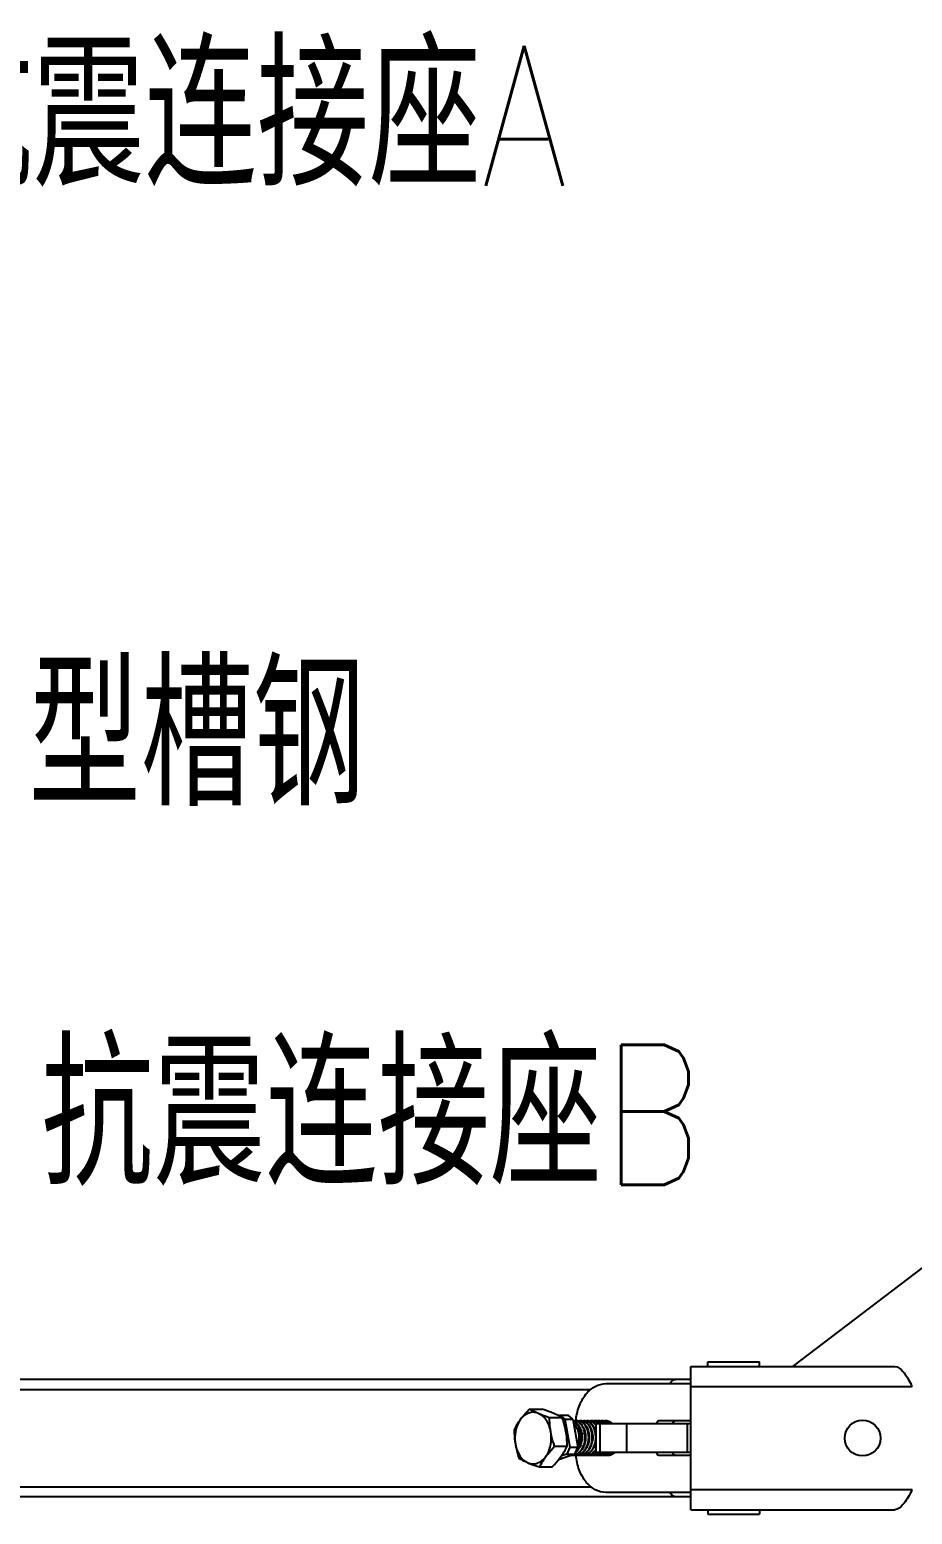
# Model space of a CAD drawing. Extents: x 27938 to 1042331, y -235042 to 1535213.
# Drawn here: x 732118 to 734637, y 744784 to 749021 of the extents above; entities that cross this region are included whole.
import ezdxf

# ---------------------------------------------------------------- set-up
doc = ezdxf.new("R2010")
doc.units = 0
doc.header["$LTSCALE"] = 1000
doc.header["$MEASUREMENT"] = 0
doc.layers.add('W_DIM', color=4, linetype='Continuous')
doc.styles.get("Standard").update_dxf_attribs({"font": 'gbenor.shx', "bigfont": 'gbcbig.shx'})
doc.styles.add('wwp100', font='txt.shx', dxfattribs={"width": 0.7, "height": 400, "bigfont": 'hztxt.shx'})
doc.dimstyles.get("Standard").update_dxf_attribs({"dimtxt": 0.18, "dimasz": 0.18, "dimexe": 0.18, "dimexo": 0.0625, "dimgap": 0.09, "dimtad": 0, "dimtih": 1, "dimtoh": 1, "dimdec": 4, "dimzin": 0, "dimdsep": 46, "dimtxsty": 'Standard', "dimcen": 0.09, "dimadec": 0, "dimazin": 0, "dimtfac": 1, "dimtdec": 4, "dimtofl": 0, "dimtmove": 0, "dimatfit": 3, "dimfxl": 1, "dimtolj": 1, "dimtzin": 0, "dimarcsym": 0})

msp = doc.modelspace()

# ---------------------------------------------------------------- linework, layer by layer
for p, q in [((734004.6, 744796.8), (734004.6, 745205.7)), ((734004.6, 745205.7), (734587, 745205.7)), ((734053.6, 745205.7), (734053.6, 745218.9)), ((734053.6, 745218.9), (734200.8, 745218.9)), ((734200.8, 745205.7), (734200.8, 745218.9)), ((731550.7, 745168.9), (734004.6, 745168.9)), ((731671.6, 745140.3), (733720.1, 745140.3)), ((733762.9, 745156.6), (734004.6, 745156.6)), ((734004.6, 745148.4), (734637.1, 745148.4)), ((733544.1, 745083.7), (733580, 745083.7)), ((733601.8, 745060.2), (733637.7, 745060.2)), ((733627.4, 745065.4), (733631.6, 745066.8)), ((733631.6, 745066.8), (733645.6, 745054.9)), ((733631.6, 745066.8), (733654.7, 745066.8)), ((733645.6, 745054.9), (733659.5, 744975.5)), ((733645.6, 745054.9), (733668.7, 745054.9)), ((733668.7, 745054.9), (733654.7, 745066.8)), ((733668.7, 745054.9), (733682.6, 744975.5)), ((733702.5, 745014.4), (733694, 745012.3)), ((733733.6, 745042.1), (733733.6, 744960.4)), ((734004.6, 745042.1), (733733.6, 745042.1)), ((733745.6, 745042.1), (733745.6, 744960.4)), ((733821.2, 745042.1), (733821.2, 744960.4)), ((734004.6, 745050.3), (733913.3, 745050.3)), ((733994.6, 745042.1), (733994.6, 744960.4)), ((733616.3, 744977.7), (733652.1, 744977.7)), ((733659.5, 744975.5), (733651, 744955.7)), ((733659.5, 744975.5), (733682.6, 744975.5)), ((733674.1, 744955.7), (733682.6, 744975.5)), ((733674.1, 744955.7), (733627.3, 744939.3)), ((733651, 744955.7), (733635.7, 744950.4)), ((733651, 744955.7), (733674.1, 744955.7)), ((734004.6, 744960.4), (733733.6, 744960.4)), ((733913.3, 744952.2), (734004.6, 744952.2)), ((733573, 744918.7), (733608.8, 744918.7)), ((731671.6, 744862.2), (733720.1, 744862.2)), ((734004.6, 744845.9), (733762.9, 744845.9)), ((734004.6, 744854), (734637.1, 744854)), ((734004.6, 744833.6), (731550.7, 744833.6)), ((734004.6, 744796.8), (734587, 744796.8)), ((734053.6, 744796.8), (734053.6, 744783.6)), ((734200.8, 744796.8), (734200.8, 744783.6)), ((734053.6, 744783.6), (734200.8, 744783.6))]:
    msp.add_line(p, q)
msp.add_circle((734495.2, 745001.2), 51.1)
for centre, radius, start, end in [((734349.7, 744995.6), 325.5, 27.9978, 29.2622), ((733671.2, 745028), 22.3, 86.7845, 94.2112), ((733681.3, 745027.7), 22.6, 90.0498, 101.0645), ((733681.3, 745028), 22.3, 86.7743, 90.0077), ((733691.4, 745027.7), 22.6, 90.0384, 101.0179), ((733691.4, 745028), 22.3, 86.7856, 89.9966), ((733628.6, 745003.8), 65.9, 7.4386, 9.2614), ((733640.9, 745004), 53.8, 10.5055, 11.18), ((733640.4, 745003.9), 54.3, 8.9052, 10.5042), ((733701.5, 745027.7), 22.6, 90.049, 100.9954), ((733701.5, 745028), 22.3, 86.7801, 90.0075), ((733711.7, 745027.7), 22.6, 90.0437, 101.062), ((733711.6, 745028), 22.3, 86.7795, 90.0015), ((733660.3, 745003.9), 54.6, 9.0333, 9.9567), ((733721.8, 745027.7), 22.6, 90.0437, 101.0051), ((733721.8, 745028), 22.3, 86.7867, 90.0021), ((733670.7, 745003.9), 54.3, 8.9818, 11.0323), ((733731.9, 745027.7), 22.6, 90.0497, 101.0016), ((733706.7, 745017.5), 34.7, 42.2645, 48.752), ((733731.9, 745028), 22.3, 86.7769, 90.0081), ((733704.4, 745015.4), 37.8, 39.2284, 42.3075), ((733742, 745027.7), 22.6, 90.0405, 101.0531), ((733717.5, 745018.2), 33.7, 45.4702, 48.7951), ((733742, 745028), 22.3, 86.785, 89.9983), ((733752.1, 745027.7), 22.6, 90.049, 100.9977), ((733727.6, 745018.3), 33.7, 45.4659, 48.8093), ((733752.1, 745028), 22.3, 86.7894, 90.0075), ((733762.3, 745027.7), 22.6, 90.0526, 101.0446), ((733737.8, 745018.3), 33.7, 45.4871, 48.7938), ((733762.2, 745028), 22.3, 86.7735, 90.0108), ((733747.9, 745018.2), 33.7, 45.4665, 48.8015), ((733656.9, 745003.5), 58.1, 352.211, 352.5185), ((733666, 744979.2), 27.1, 266.5315, 270.0065), ((733666, 744979.2), 27, 270.0081, 272.8567), ((733666, 744979.2), 27, 272.8574, 275.2194), ((733676.2, 744979.3), 27.1, 260.1078, 269.9722), ((733665.5, 744981.4), 29.3, 288.4202, 290.7394), ((733667, 744980.7), 28.6, 285.8298, 288.459), ((733676.2, 744979), 26.9, 269.9973, 272.6949), ((733686.4, 744979.3), 27.1, 260.0711, 269.9827), ((733675.7, 744981.2), 29.1, 288.4602, 290.6746), ((733677.2, 744980.7), 28.6, 285.9611, 288.4587), ((733686.3, 744979), 26.9, 270.008, 272.693), ((733686.3, 744979.1), 26.9, 272.6938, 275.2451), ((733696.5, 744979.3), 27.1, 260.1504, 269.9814), ((733685.8, 744981.2), 29.1, 288.4602, 290.6754), ((733687.3, 744980.7), 28.6, 285.9619, 288.4587), ((733696.5, 744979), 26.9, 270.0063, 272.6857), ((733706.6, 744979.2), 27.1, 260.395, 269.9755), ((733696, 744981.2), 29.1, 288.4602, 290.6741), ((733697.4, 744980.7), 28.6, 285.9641, 288.119), ((733697.3, 744980.9), 28.8, 288.117, 288.456), ((733706.6, 744979), 26.9, 270.0004, 272.6959), ((733716.7, 744979.3), 27.1, 260.0747, 269.9827), ((733706.1, 744981.2), 29.1, 288.4603, 290.6749), ((733707.5, 744980.7), 28.6, 285.9612, 288.4587), ((733716.7, 744979), 26.9, 270.008, 272.6878), ((733716.7, 744979.1), 26.9, 272.6886, 275.2518), ((733726.8, 744979.3), 27.1, 260.141, 269.976), ((733716.2, 744981.2), 29.1, 288.4602, 290.6747), ((733717.6, 744980.7), 28.6, 285.9616, 288.4587), ((733726.8, 744979), 26.9, 270.0011, 272.692), ((733737, 744979.3), 27.1, 260.0816, 269.9797), ((733712, 744988.2), 37.3, 307.6353, 311.5837), ((733726.3, 744981.2), 29.1, 288.4602, 290.6743), ((733727.7, 744980.7), 28.6, 285.9612, 288.4587), ((733736.9, 744979), 26.9, 270.005, 272.6978), ((733736.9, 744979.1), 26.9, 272.6985, 275.2581), ((733747.1, 744979.3), 27.1, 260.1633, 269.9862), ((733736.4, 744981.2), 29.1, 288.4603, 290.6751), ((733737.9, 744980.7), 28.6, 285.9624, 288.4588), ((733721.7, 744988.7), 37.9, 309.969, 311.5624), ((733723.3, 744988.4), 37.5, 308.3867, 311.6033), ((733747.1, 744979), 26.9, 270.011, 272.6839), ((733757.2, 744979.3), 27.1, 260.1241, 269.9724), ((733746.6, 744981.2), 29.1, 288.4602, 290.6742), ((733748, 744980.7), 28.6, 285.9615, 288.4587), ((733757.2, 744979), 26.9, 269.9975, 272.695), ((733767.3, 744979.3), 27.1, 260.0725, 269.9827), ((733756.7, 744981.2), 29.1, 288.4602, 290.6744), ((733758.1, 744980.7), 28.6, 285.9611, 288.4587), ((733767.3, 744979), 26.9, 270.008, 272.6973), ((733767.3, 744979.1), 26.9, 272.6981, 275.2477), ((733766.8, 744981.2), 29.1, 288.4603, 290.6754), ((733768.2, 744980.7), 28.6, 285.9619, 288.4588), ((733762, 744989), 38.3, 311.2696, 311.5925), ((733763.5, 744988.7), 37.9, 309.7045, 311.528), ((734349.7, 745006.9), 325.5, 330.7378, 332.0022)]:
    msp.add_arc(centre, radius, start, end)
for points, knots in [([(734587, 745205.7), (734596.2, 745205.7), (734610, 745193.1), (734622.6, 745174.1), (734629.9, 745161.4), (734633.7, 745154.7)], [0, 0, 0, 0, 0.388881, 0.673899, 1, 1, 1, 1]), ([(733676.9, 745049.8), (733678.2, 745064), (733684.2, 745091.2), (733703, 745126.2), (733730, 745150.5), (733752.4, 745156.6), (733762.9, 745156.6)], [0, 0, 0, 0, 0.288185, 0.553327, 0.788006, 1, 1, 1, 1]), ([(733945.9, 745156.7), (733947.6, 745160.1), (733951.9, 745166.1), (733959.1, 745168.9), (733962.4, 745168.9)], [0, 0, 0, 0, 0.538137, 1, 1, 1, 1]), ([(733518.7, 745054.3), (733516.9, 745051.8), (733510.3, 745042.4), (733504.6, 745032.4), (733500.8, 745024.8)], [0, 0, 0, 0, 0.263099, 1, 1, 1, 1]), ([(733518.7, 745054.3), (733515.3, 745049.6), (733503.4, 745028.1), (733501, 745002), (733504.3, 744983.6)], [0, 0, 0, 0, 0.235366, 1, 1, 1, 1]), ([(733518.7, 745054.3), (733520.5, 745056.8), (733528.5, 745067.1), (733537.2, 745076.7), (733544.1, 745083.7)], [0, 0, 0, 0, 0.240981, 1, 1, 1, 1]), ([(733569.2, 745071.9), (733565, 745073.7), (733555.8, 745075.7), (733541.7, 745073.4), (733528.8, 745066), (733521.8, 745058.5), (733518.7, 745054.3)], [0, 0, 0, 0, 0.238229, 0.47528, 0.726056, 1, 1, 1, 1]), ([(733569.2, 745071.9), (733566.9, 745072.9), (733558.3, 745076.5), (733550, 745080.6), (733544.1, 745083.7)], [0, 0, 0, 0, 0.275005, 1, 1, 1, 1]), ([(733605.3, 745018.9), (733604.2, 745025), (733601.1, 745036.7), (733593.1, 745052.2), (733582.5, 745064.5), (733573.7, 745070.1), (733569.2, 745071.9)], [0, 0, 0, 0, 0.27851, 0.540172, 0.780428, 1, 1, 1, 1]), ([(733569.2, 745071.9), (733571.7, 745070.9), (733582.5, 745066.7), (733593.4, 745062.9), (733601.8, 745060.2)], [0, 0, 0, 0, 0.233658, 1, 1, 1, 1]), ([(733612.6, 745071.9), (733610.1, 745073), (733599.3, 745077.2), (733588.4, 745081), (733580, 745083.7)], [0, 0, 0, 0, 0.233658, 1, 1, 1, 1]), ([(733605.3, 745018.9), (733604.7, 745022.4), (733602.6, 745036), (733601.9, 745049.9), (733601.8, 745060.2)], [0, 0, 0, 0, 0.254083, 1, 1, 1, 1]), ([(733637.7, 745060.2), (733635.9, 745061.1), (733627.7, 745065.4), (733619.2, 745069.2), (733612.6, 745071.9)], [0, 0, 0, 0, 0.226572, 1, 1, 1, 1]), ([(733648.7, 745018.9), (733648.1, 745022.4), (733645.3, 745036.4), (733641.2, 745050), (733637.7, 745060.2)], [0, 0, 0, 0, 0.248499, 1, 1, 1, 1]), ([(733500.8, 745024.8), (733500.8, 745021.4), (733501.1, 745007.6), (733502.5, 744993.8), (733504.3, 744983.6)], [0, 0, 0, 0, 0.246121, 1, 1, 1, 1]), ([(733590.9, 744948.2), (733594.3, 744952.8), (733606.2, 744974.3), (733608.5, 745000.5), (733605.3, 745018.9)], [0, 0, 0, 0, 0.235366, 1, 1, 1, 1]), ([(733616.3, 744977.7), (733615.1, 744981), (733610.6, 744994.6), (733607.1, 745008.4), (733605.3, 745018.9)], [0, 0, 0, 0, 0.251163, 1, 1, 1, 1]), ([(733652.1, 744977.7), (733652.1, 744981.1), (733651.8, 744994.9), (733650.5, 745008.7), (733648.7, 745018.9)], [0, 0, 0, 0, 0.246121, 1, 1, 1, 1]), ([(733669.8, 745049), (733670.6, 745048.8), (733673.9, 745047.4), (733676.9, 745045.4), (733679, 745043.6)], [0, 0, 0, 0, 0.241445, 1, 1, 1, 1]), ([(733677.5, 744963.2), (733683, 744969.1), (733689.1, 744980.8), (733692.2, 744997.5), (733692.2, 745010.6), (733689.8, 745023.1), (733684, 745036.9), (733676.1, 745045.4), (733669.9, 745048.2)], [0, 0, 0, 0, 0.255096, 0.39268, 0.530602, 0.663916, 0.788307, 1, 1, 1, 1]), ([(733671, 745042.4), (733678.4, 745035.3), (733685.1, 745019.2), (733686, 744997.5), (733683.7, 744986), (733681.7, 744980.6)], [0, 0, 0, 0, 0.470214, 0.736055, 1, 1, 1, 1]), ([(733672.4, 745050.3), (733675.4, 745050.3), (733681.5, 745049), (733686.7, 745045.7), (733689.1, 745043.6)], [0, 0, 0, 0, 0.482589, 1, 1, 1, 1]), ([(733702.5, 745014.4), (733701.7, 745019.2), (733699.2, 745028.2), (733692.4, 745039.8), (733683.3, 745047.8), (733675.9, 745050.1), (733672.4, 745050.3)], [0, 0, 0, 0, 0.290521, 0.554658, 0.788516, 1, 1, 1, 1]), ([(733693.9, 745012.3), (733695.3, 745002.2), (733693.6, 744982.2), (733682.9, 744964.5), (733675.6, 744958.9)], [0, 0, 0, 0, 0.526254, 1, 1, 1, 1]), ([(733675.9, 744954), (733680.7, 744955.8), (733689.9, 744962.4), (733699.1, 744977.3), (733703.8, 744995.3), (733703.5, 745008.1), (733702.5, 745014.4)], [0, 0, 0, 0, 0.217951, 0.46337, 0.729831, 1, 1, 1, 1]), ([(733703.7, 745014.7), (733704.8, 745008.3), (733705, 744995.2), (733700.2, 744976.8), (733690.6, 744961.7), (733681, 744955.3), (733676.1, 744953.6)], [0, 0, 0, 0, 0.271171, 0.538307, 0.783282, 1, 1, 1, 1]), ([(733679, 745043.6), (733680.9, 745041.9), (733688.3, 745033.7), (733692.3, 745022.8), (733693.6, 745014.4)], [0, 0, 0, 0, 0.227377, 1, 1, 1, 1]), ([(733680.6, 745028.2), (733682.5, 745024.7), (733688.2, 745009.1), (733686.9, 744991), (733682, 744979.4)], [0, 0, 0, 0, 0.239303, 1, 1, 1, 1]), ([(733682.5, 745050.3), (733685.5, 745050.3), (733691.6, 745049), (733696.8, 745045.7), (733699.2, 745043.6)], [0, 0, 0, 0, 0.482586, 1, 1, 1, 1]), ([(733686, 744954), (733690.3, 744955.6), (733698.6, 744961.2), (733707.5, 744974), (733712.8, 744989.8), (733714.1, 745006.8), (733711.3, 745023.3), (733704.7, 745037.2), (733694.9, 745047.1), (733686.5, 745050), (733682.5, 745050.3)], [0, 0, 0, 0, 0.11422, 0.241557, 0.38018, 0.523371, 0.662464, 0.789655, 0.901082, 1, 1, 1, 1]), ([(733699.2, 745043.6), (733705.4, 745038.2), (733712, 745026.1), (733715.1, 745008.6), (733714.6, 744994.2), (733711.3, 744980.4), (733705.2, 744968.3), (733696.9, 744958.9), (733689.8, 744954.8), (733686.2, 744953.6)], [0, 0, 0, 0, 0.234995, 0.369193, 0.507415, 0.643708, 0.772808, 0.891506, 1, 1, 1, 1]), ([(733689.1, 745043.6), (733691, 745041.9), (733698.4, 745033.8), (733702.3, 745023), (733703.7, 745014.7)], [0, 0, 0, 0, 0.22749, 1, 1, 1, 1]), ([(733692.7, 745050.3), (733695.6, 745050.3), (733701.7, 745049), (733707, 745045.7), (733709.3, 745043.6)], [0, 0, 0, 0, 0.482586, 1, 1, 1, 1]), ([(733696.1, 744954), (733700.4, 744955.6), (733708.7, 744961.2), (733717.6, 744974), (733723, 744989.8), (733724.2, 745006.8), (733721.4, 745023.3), (733714.8, 745037.2), (733705, 745047.1), (733696.6, 745050), (733692.7, 745050.3)], [0, 0, 0, 0, 0.114222, 0.241564, 0.380183, 0.523375, 0.662466, 0.789658, 0.901085, 1, 1, 1, 1]), ([(733694, 745012.3), (733694.3, 745010.5), (733695.1, 745003.2), (733694.5, 744995.8), (733693.2, 744990.4)], [0, 0, 0, 0, 0.247915, 1, 1, 1, 1]), ([(733709.3, 745043.6), (733715.5, 745038.2), (733722.1, 745026.1), (733725.2, 745008.6), (733724.8, 744994.2), (733721.4, 744980.4), (733715.3, 744968.3), (733707, 744958.9), (733699.9, 744954.8), (733696.3, 744953.6)], [0, 0, 0, 0, 0.235001, 0.369196, 0.507414, 0.643709, 0.772807, 0.891505, 1, 1, 1, 1]), ([(733702.8, 745050.3), (733705.7, 745050.3), (733711.9, 745049), (733717.1, 745045.7), (733719.5, 745043.6)], [0, 0, 0, 0, 0.482588, 1, 1, 1, 1]), ([(733733.7, 745005.8), (733733.5, 745011.5), (733731.8, 745022.4), (733725.2, 745036.8), (733715.4, 745047), (733706.8, 745050), (733702.8, 745050.3)], [0, 0, 0, 0, 0.291873, 0.559175, 0.79302, 1, 1, 1, 1]), ([(733703.6, 745015.5), (733704, 745013.4), (733705.3, 745005), (733704.7, 744996.3), (733703.2, 744990)], [0, 0, 0, 0, 0.246468, 1, 1, 1, 1]), ([(733712.9, 745050.3), (733715.8, 745050.3), (733722, 745049), (733727.2, 745045.7), (733729.6, 745043.6)], [0, 0, 0, 0, 0.482585, 1, 1, 1, 1]), ([(733733.7, 745037.6), (733731.1, 745041.2), (733725.1, 745047.2), (733716.8, 745050), (733712.9, 745050.3)], [0, 0, 0, 0, 0.52908, 1, 1, 1, 1]), ([(733714.3, 745012.5), (733714.5, 745011.1), (733715.1, 745005.6), (733715, 745000), (733714.5, 744995.9)], [0, 0, 0, 0, 0.247252, 1, 1, 1, 1]), ([(733719.5, 745043.6), (733721.2, 745042), (733728.3, 745034.4), (733732.2, 745024.2), (733733.8, 745016.4)], [0, 0, 0, 0, 0.228177, 1, 1, 1, 1]), ([(733723, 745050.3), (733726, 745050.3), (733732.1, 745049), (733737.3, 745045.7), (733739.7, 745043.6)], [0, 0, 0, 0, 0.482586, 1, 1, 1, 1]), ([(733739.9, 745042.3), (733737.5, 745044.6), (733732.3, 745048.4), (733726, 745050.1), (733723, 745050.3)], [0, 0, 0, 0, 0.520001, 1, 1, 1, 1]), ([(733724.4, 745012.4), (733724.7, 745010.7), (733725.4, 745003.6), (733724.9, 744996.3), (733723.7, 744991.1)], [0, 0, 0, 0, 0.247797, 1, 1, 1, 1]), ([(733733.1, 745050.3), (733736.1, 745050.3), (733742.2, 745049), (733747.4, 745045.7), (733749.8, 745043.6)], [0, 0, 0, 0, 0.482587, 1, 1, 1, 1]), ([(733750, 745042.2), (733747.6, 745044.6), (733742.5, 745048.4), (733736.2, 745050.1), (733733.1, 745050.3)], [0, 0, 0, 0, 0.520002, 1, 1, 1, 1]), ([(733743.3, 745050.3), (733746.2, 745050.3), (733752.3, 745049), (733757.6, 745045.7), (733759.9, 745043.6)], [0, 0, 0, 0, 0.482583, 1, 1, 1, 1]), ([(733760.1, 745042.2), (733757.8, 745044.6), (733752.6, 745048.4), (733746.3, 745050.1), (733743.3, 745050.3)], [0, 0, 0, 0, 0.52002, 1, 1, 1, 1]), ([(733753.4, 745050.3), (733756.3, 745050.3), (733762.5, 745049), (733767.7, 745045.7), (733770.1, 745043.6)], [0, 0, 0, 0, 0.482588, 1, 1, 1, 1]), ([(733770.2, 745042.3), (733767.9, 745044.6), (733762.7, 745048.4), (733756.4, 745050.1), (733753.4, 745050.3)], [0, 0, 0, 0, 0.519993, 1, 1, 1, 1]), ([(733763.5, 745050.3), (733766.7, 745050.3), (733773.5, 745048.8), (733779.1, 745044.7), (733781.6, 745042.2)], [0, 0, 0, 0, 0.479607, 1, 1, 1, 1]), ([(733780.3, 745042.2), (733778, 745044.6), (733772.8, 745048.4), (733766.5, 745050.1), (733763.5, 745050.3)], [0, 0, 0, 0, 0.520009, 1, 1, 1, 1]), ([(733913.3, 745050.3), (733911.7, 745050.3), (733908.3, 745047.9), (733907.5, 745044.1), (733907.5, 745042.1)], [0, 0, 0, 0, 0.440239, 1, 1, 1, 1]), ([(733953.8, 745042.1), (733953.8, 745044.1), (733954.5, 745047.9), (733958, 745050.3), (733959.5, 745050.3)], [0, 0, 0, 0, 0.559761, 1, 1, 1, 1]), ([(733504.3, 744983.6), (733504.9, 744980.1), (733507.7, 744966.1), (733511.7, 744952.4), (733515.2, 744942.3)], [0, 0, 0, 0, 0.248499, 1, 1, 1, 1]), ([(733504.3, 744983.6), (733505.3, 744977.5), (733508.5, 744965.8), (733516.4, 744950.2), (733527, 744938), (733535.8, 744932.4), (733540.3, 744930.5)], [0, 0, 0, 0, 0.27851, 0.540172, 0.780428, 1, 1, 1, 1]), ([(733590.9, 744948.2), (733592.7, 744950.7), (733600.6, 744961), (733609.4, 744970.6), (733616.3, 744977.7)], [0, 0, 0, 0, 0.240981, 1, 1, 1, 1]), ([(733634.2, 744948.2), (733636, 744950.6), (733642.6, 744960), (733648.3, 744970.1), (733652.1, 744977.7)], [0, 0, 0, 0, 0.263099, 1, 1, 1, 1]), ([(733706.2, 744954), (733710.3, 744955.5), (733718.1, 744960.6), (733726.8, 744972.3), (733732.3, 744986.8), (733733.7, 744997.4), (733733.7, 745002.8)], [0, 0, 0, 0, 0.218898, 0.461373, 0.725247, 1, 1, 1, 1]), ([(733733.7, 744990.5), (733732.9, 744986.1), (733730.5, 744977.8), (733724.4, 744966.9), (733716.4, 744958.4), (733709.8, 744954.7), (733706.4, 744953.6)], [0, 0, 0, 0, 0.276521, 0.537648, 0.778453, 1, 1, 1, 1]), ([(733716.4, 744954), (733719.8, 744955.3), (733726.4, 744959.3), (733731.5, 744965.1), (733733.7, 744968.4)], [0, 0, 0, 0, 0.478395, 1, 1, 1, 1]), ([(733733.7, 744966.6), (733731.4, 744963.6), (733726.3, 744958.3), (733719.9, 744954.7), (733716.6, 744953.6)], [0, 0, 0, 0, 0.520421, 1, 1, 1, 1]), ([(733540.3, 744930.5), (733538, 744931.5), (733529.5, 744935.1), (733521.1, 744939.1), (733515.2, 744942.3)], [0, 0, 0, 0, 0.275005, 1, 1, 1, 1]), ([(733540.3, 744930.5), (733544.6, 744928.8), (733553.7, 744926.8), (733567.8, 744929.1), (733580.8, 744936.5), (733587.7, 744944), (733590.9, 744948.2)], [0, 0, 0, 0, 0.238229, 0.47528, 0.726056, 1, 1, 1, 1]), ([(733540.3, 744930.5), (733542.8, 744929.5), (733553.6, 744925.3), (733564.5, 744921.5), (733573, 744918.7)], [0, 0, 0, 0, 0.233658, 1, 1, 1, 1]), ([(733590.9, 744948.2), (733589.1, 744945.8), (733582.5, 744936.3), (733576.7, 744926.3), (733573, 744918.7)], [0, 0, 0, 0, 0.263099, 1, 1, 1, 1]), ([(733608.8, 744918.7), (733611.1, 744921.1), (733620.1, 744930.5), (733628.5, 744940.4), (733634.2, 744948.2)], [0, 0, 0, 0, 0.257895, 1, 1, 1, 1]), ([(733762.9, 744845.9), (733752.4, 744845.9), (733730.1, 744852), (733703.2, 744876.1), (733684.3, 744910.9), (733678.3, 744938), (733677, 744952.2)], [0, 0, 0, 0, 0.212085, 0.446759, 0.711828, 1, 1, 1, 1]), ([(733726.5, 744954), (733727.2, 744954.3), (733730.2, 744955.5), (733732.9, 744957.2), (733734.8, 744958.7)], [0, 0, 0, 0, 0.244171, 1, 1, 1, 1]), ([(733738.1, 744960.3), (733737.2, 744959.6), (733733.8, 744956.8), (733729.8, 744954.6), (733726.7, 744953.6)], [0, 0, 0, 0, 0.259878, 1, 1, 1, 1]), ([(733736.6, 744954), (733737.4, 744954.3), (733740.8, 744955.8), (733744, 744957.8), (733746.1, 744959.6)], [0, 0, 0, 0, 0.243219, 1, 1, 1, 1]), ([(733746.6, 744959), (733745.8, 744958.4), (733742.8, 744956.2), (733739.4, 744954.5), (733736.8, 744953.6)], [0, 0, 0, 0, 0.258068, 1, 1, 1, 1]), ([(733746.7, 744954), (733747.6, 744954.3), (733751.4, 744956), (733754.7, 744958.3), (733757, 744960.3)], [0, 0, 0, 0, 0.242544, 1, 1, 1, 1]), ([(733758.3, 744960.3), (733757.4, 744959.6), (733754, 744956.8), (733750, 744954.6), (733746.9, 744953.6)], [0, 0, 0, 0, 0.259876, 1, 1, 1, 1]), ([(733756.8, 744954), (733757.8, 744954.3), (733761.5, 744955.9), (733764.9, 744958.3), (733767.1, 744960.3)], [0, 0, 0, 0, 0.242552, 1, 1, 1, 1]), ([(733768.4, 744960.3), (733767.6, 744959.6), (733764.1, 744956.8), (733760.1, 744954.6), (733757, 744953.6)], [0, 0, 0, 0, 0.25988, 1, 1, 1, 1]), ([(733767, 744954), (733767.9, 744954.3), (733771.6, 744955.9), (733775, 744958.3), (733777.3, 744960.3)], [0, 0, 0, 0, 0.242549, 1, 1, 1, 1]), ([(733778.5, 744960.3), (733777.7, 744959.5), (733774.2, 744956.8), (733770.3, 744954.6), (733767.2, 744953.6)], [0, 0, 0, 0, 0.25985, 1, 1, 1, 1]), ([(733777.1, 744954), (733778, 744954.3), (733781.6, 744955.9), (733785, 744958.2), (733787.2, 744960.2)], [0, 0, 0, 0, 0.242679, 1, 1, 1, 1]), ([(733787.7, 744959.5), (733786.9, 744958.9), (733783.7, 744956.4), (733780.1, 744954.5), (733777.3, 744953.6)], [0, 0, 0, 0, 0.25881, 1, 1, 1, 1]), ([(733907.5, 744960.4), (733907.5, 744958.3), (733908.3, 744954.6), (733911.7, 744952.2), (733913.3, 744952.2)], [0, 0, 0, 0, 0.559761, 1, 1, 1, 1]), ([(733959.5, 744952.2), (733958, 744952.2), (733954.5, 744954.6), (733953.8, 744958.3), (733953.8, 744960.4)], [0, 0, 0, 0, 0.440239, 1, 1, 1, 1]), ([(733962.4, 744833.6), (733959.1, 744833.6), (733951.9, 744836.3), (733947.6, 744842.3), (733945.9, 744845.8)], [0, 0, 0, 0, 0.461863, 1, 1, 1, 1]), ([(734633.7, 744847.7), (734629.9, 744841), (734622.6, 744828.4), (734610, 744809.4), (734596.2, 744796.8), (734587, 744796.8)], [0, 0, 0, 0, 0.326101, 0.611119, 1, 1, 1, 1])]:
    msp.add_open_spline(points, degree=3, knots=knots)
for points in [[(733674.8, 744953.2), (733672.4, 744952.5), (733669.9, 744952.2), (733667.4, 744952.2)], [(733668.5, 744952.3), (733670.6, 744952.5), (733672.7, 744952.9), (733674.8, 744953.6)], [(733677.5, 744952.2), (733680, 744952.3), (733682.5, 744952.8), (733684.9, 744953.6)], [(733685, 744953.2), (733682.6, 744952.5), (733680, 744952.2), (733677.5, 744952.2)], [(733695.1, 744953.2), (733692.7, 744952.5), (733690.1, 744952.2), (733687.6, 744952.2)], [(733688.8, 744952.3), (733690.9, 744952.5), (733693, 744952.9), (733695.1, 744953.6)], [(733697.7, 744952.2), (733700.3, 744952.3), (733702.8, 744952.8), (733705.2, 744953.6)], [(733705.3, 744953.2), (733702.8, 744952.5), (733700.3, 744952.2), (733697.7, 744952.2)], [(733707.8, 744952.2), (733710.4, 744952.3), (733712.9, 744952.8), (733715.3, 744953.6)], [(733715.4, 744953.2), (733712.9, 744952.5), (733710.4, 744952.2), (733707.9, 744952.2)], [(733725.5, 744953.2), (733723.1, 744952.5), (733720.5, 744952.2), (733718, 744952.2)], [(733719.2, 744952.3), (733721.3, 744952.5), (733723.4, 744952.9), (733725.4, 744953.6)], [(733728.1, 744952.2), (733730.6, 744952.3), (733733.1, 744952.8), (733735.5, 744953.6)], [(733735.6, 744953.2), (733733.2, 744952.5), (733730.6, 744952.2), (733728.1, 744952.2)], [(733745.7, 744953.2), (733743.3, 744952.5), (733740.7, 744952.2), (733738.2, 744952.2)], [(733739.4, 744952.3), (733741.5, 744952.5), (733743.6, 744952.9), (733745.7, 744953.6)], [(733748.3, 744952.2), (733750.8, 744952.3), (733753.4, 744952.8), (733755.8, 744953.6)], [(733755.9, 744953.2), (733753.4, 744952.5), (733750.9, 744952.2), (733748.3, 744952.2)], [(733758.4, 744952.2), (733761, 744952.3), (733763.5, 744952.8), (733765.9, 744953.6)], [(733766, 744953.2), (733763.5, 744952.5), (733761, 744952.2), (733758.4, 744952.2)], [(733776.1, 744953.2), (733773.7, 744952.5), (733771.1, 744952.2), (733768.6, 744952.2)], [(733769.8, 744952.3), (733771.9, 744952.5), (733774, 744952.9), (733776, 744953.6)]]:
    msp.add_open_spline(points, degree=3)

# ---------------------------------------------------------------- texts
at = {"layer": 'W_DIM', "color": 7, "style": 'wwp100', "width": 0.8}
for s, p in [('抗震连接座A', (731806.3, 748575.5)), ('C型槽钢', (731827.2, 746806.7)), ('抗震连接座B', (732151.1, 745723.9))]:
    msp.add_text(s, height=400, dxfattribs=at).set_placement(p)

# ---------------------------------------------------------------- leaders
msp.add_leader([(734295.8, 745205.7), (735097.1, 745814.9)], dimstyle='Standard', override={"dimgap": 20})

doc.saveas('drawing.dxf')
